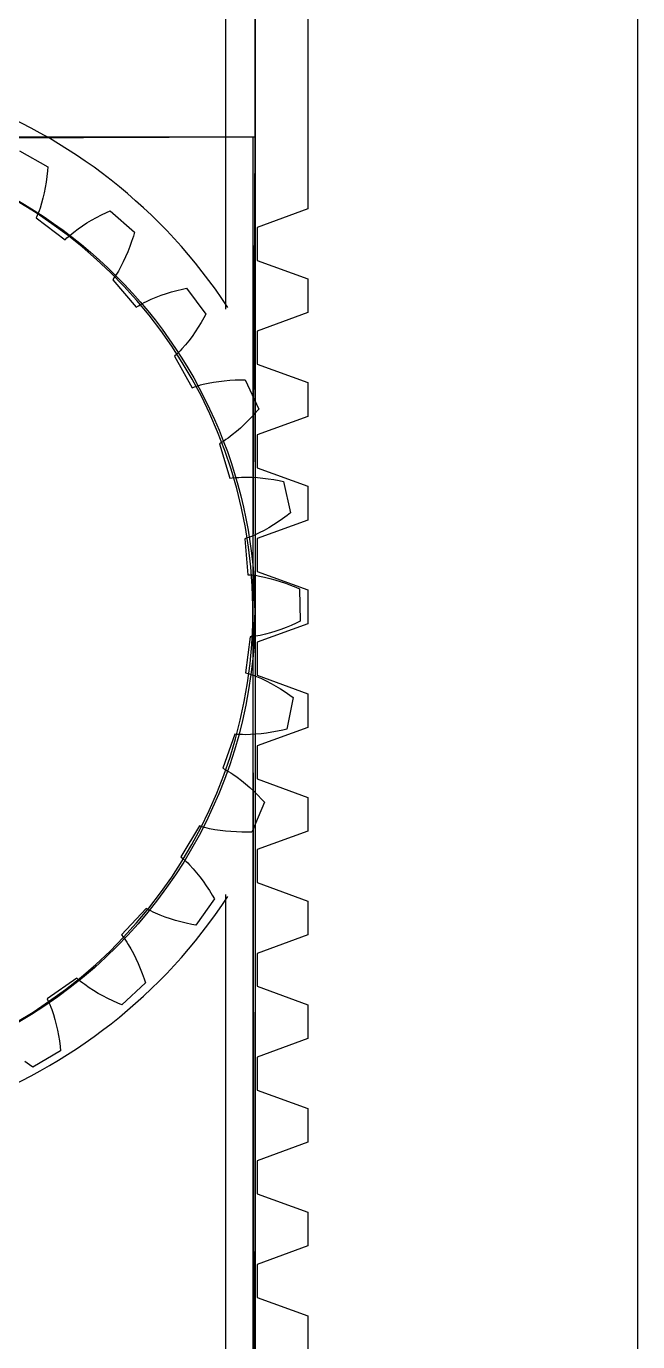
# Model space of a CAD drawing. Header units: millimetres. Extents: x -658 to 1307, y -81 to 472.
# Drawn here: x 503.51 to 510.92, y 363.53 to 379.47 of the extents above; entities that cross this region are included whole.
import ezdxf

# ---------------------------------------------------------------- set-up
doc = ezdxf.new("R2010")
doc.units = ezdxf.units.MM
doc.layers.get('0').update_dxf_attribs({"true_color": 0xffffff})
for name, color, linetype, true_color in [('a', 7, 'Continuous', 0xffffff), ('gears', 134, 'Continuous', 0x009987), ('Layer2', 36, 'Continuous', 0x664400), ('Layer3', 134, 'Continuous', 0x009987), ('Layer4', 252, 'Continuous', 0x777799), ('servo', 36, 'Continuous', 0x664400), ('Version_1', 252, 'Continuous', 0x777799)]:
    doc.layers.add(name, color=color, linetype=linetype, true_color=true_color)

# ---------------------------------------------------------------- blocks, each defined once
blk = doc.blocks.new('Group_1')
for p, q in [((18.15, 0), (18.15, 54.5)), ((18.15, 0, 3), (18.15, 54.5, 3)), ((14.15, 38.133), (14.15, 25.133)), ((14.15, 38.133, 3), (14.15, 25.133, 3)), ((14.15, 24.285), (14.15, 23.876)), ((14.15, 24.285, 3), (14.15, 23.876, 3)), ((14.15, 23.028), (14.15, 22.619)), ((14.15, 23.028, 3), (14.15, 22.619, 3)), ((14.15, 23.028), (14.15, 23.028, 3)), ((14.15, 21.772), (14.15, 21.363)), ((14.15, 21.772, 3), (14.15, 21.363, 3)), ((14.15, 21.772), (14.15, 21.772, 3)), ((14.15, 20.515), (14.15, 20.106)), ((14.15, 20.515, 3), (14.15, 20.106, 3)), ((14.15, 20.515), (14.15, 20.515, 3)), ((14.15, 19.258), (14.15, 18.85)), ((14.15, 19.258, 3), (14.15, 18.85, 3)), ((14.15, 19.258), (14.15, 19.258, 3)), ((14.15, 18.002), (14.15, 17.593)), ((14.15, 18.002, 3), (14.15, 17.593, 3)), ((14.15, 18.002), (14.15, 18.002, 3)), ((14.15, 16.745), (14.15, 16.336)), ((14.15, 16.745, 3), (14.15, 16.336, 3)), ((14.15, 16.745), (14.15, 16.745, 3)), ((14.15, 15.489), (14.15, 15.08)), ((14.15, 15.489, 3), (14.15, 15.08, 3)), ((14.15, 15.489), (14.15, 15.489, 3)), ((14.15, 14.232), (14.15, 13.823)), ((14.15, 14.232, 3), (14.15, 13.823, 3)), ((14.15, 14.232), (14.15, 14.232, 3)), ((14.15, 12.975), (14.15, 12.566)), ((14.15, 12.975, 3), (14.15, 12.566, 3)), ((14.15, 12.975), (14.15, 12.975, 3)), ((14.15, 11.719), (14.15, 11.31)), ((14.15, 11.719, 3), (14.15, 11.31, 3)), ((14.15, 11.719), (14.15, 11.719, 3))]:
    blk.add_line(p, q)
at = {"layer": 'a'}
for p, q in [((14.15, 25.133), (13.534, 24.909)), ((14.15, 25.133, 3), (13.534, 24.909, 3)), ((14.15, 25.133), (14.15, 25.133, 3)), ((13.534, 24.909), (13.534, 24.509)), ((13.534, 24.909, 3), (13.534, 24.509, 3)), ((13.534, 24.909), (13.534, 24.909, 3)), ((13.534, 24.509), (14.15, 24.285)), ((13.534, 24.509, 3), (14.15, 24.285, 3)), ((13.534, 24.509), (13.534, 24.509, 3)), ((14.15, 24.285), (14.15, 24.285, 3)), ((14.15, 23.876), (13.534, 23.652)), ((14.15, 23.876, 3), (13.534, 23.652, 3)), ((14.15, 23.876), (14.15, 23.876, 3)), ((13.534, 23.652), (13.534, 23.252)), ((13.534, 23.652, 3), (13.534, 23.252, 3)), ((13.534, 23.652), (13.534, 23.652, 3)), ((13.534, 23.252), (14.15, 23.028)), ((13.534, 23.252, 3), (14.15, 23.028, 3)), ((13.534, 23.252), (13.534, 23.252, 3)), ((14.15, 22.619), (13.534, 22.395)), ((14.15, 22.619, 3), (13.534, 22.395, 3)), ((14.15, 22.619), (14.15, 22.619, 3)), ((13.534, 22.395), (13.534, 21.996)), ((13.534, 22.395, 3), (13.534, 21.996, 3)), ((13.534, 22.395), (13.534, 22.395, 3)), ((13.534, 21.996), (14.15, 21.772)), ((13.534, 21.996, 3), (14.15, 21.772, 3)), ((13.534, 21.996), (13.534, 21.996, 3)), ((14.15, 21.363), (13.534, 21.139)), ((14.15, 21.363, 3), (13.534, 21.139, 3)), ((14.15, 21.363), (14.15, 21.363, 3)), ((13.534, 21.139), (13.534, 20.739)), ((13.534, 21.139, 3), (13.534, 20.739, 3)), ((13.534, 21.139), (13.534, 21.139, 3)), ((13.534, 20.739), (14.15, 20.515)), ((13.534, 20.739, 3), (14.15, 20.515, 3)), ((13.534, 20.739), (13.534, 20.739, 3)), ((14.15, 20.106), (13.534, 19.882)), ((14.15, 20.106, 3), (13.534, 19.882, 3)), ((14.15, 20.106), (14.15, 20.106, 3)), ((13.534, 19.882), (13.534, 19.482)), ((13.534, 19.882, 3), (13.534, 19.482, 3)), ((13.534, 19.882), (13.534, 19.882, 3)), ((13.534, 19.482), (14.15, 19.258)), ((13.534, 19.482, 3), (14.15, 19.258, 3)), ((13.534, 19.482), (13.534, 19.482, 3)), ((14.15, 18.85), (13.534, 18.625)), ((14.15, 18.85, 3), (13.534, 18.625, 3)), ((14.15, 18.85), (14.15, 18.85, 3)), ((13.534, 18.625), (13.534, 18.226)), ((13.534, 18.625, 3), (13.534, 18.226, 3)), ((13.534, 18.625), (13.534, 18.625, 3)), ((13.534, 18.226), (14.15, 18.002)), ((13.534, 18.226, 3), (14.15, 18.002, 3)), ((13.534, 18.226), (13.534, 18.226, 3)), ((14.15, 17.593), (13.534, 17.369)), ((14.15, 17.593, 3), (13.534, 17.369, 3)), ((14.15, 17.593), (14.15, 17.593, 3)), ((13.534, 17.369), (13.534, 16.969)), ((13.534, 17.369, 3), (13.534, 16.969, 3)), ((13.534, 17.369), (13.534, 17.369, 3)), ((13.534, 16.969), (14.15, 16.745)), ((13.534, 16.969, 3), (14.15, 16.745, 3)), ((13.534, 16.969), (13.534, 16.969, 3)), ((14.15, 16.336), (13.534, 16.112)), ((14.15, 16.336, 3), (13.534, 16.112, 3)), ((14.15, 16.336), (14.15, 16.336, 3)), ((13.534, 16.112), (13.534, 15.713)), ((13.534, 16.112, 3), (13.534, 15.713, 3)), ((13.534, 16.112), (13.534, 16.112, 3)), ((13.534, 15.713), (14.15, 15.489)), ((13.534, 15.713, 3), (14.15, 15.489, 3)), ((13.534, 15.713), (13.534, 15.713, 3)), ((14.15, 15.08), (13.534, 14.856)), ((14.15, 15.08, 3), (13.534, 14.856, 3)), ((14.15, 15.08), (14.15, 15.08, 3)), ((13.534, 14.856), (13.534, 14.456)), ((13.534, 14.856, 3), (13.534, 14.456, 3)), ((13.534, 14.856), (13.534, 14.856, 3)), ((13.534, 14.456), (14.15, 14.232)), ((13.534, 14.456, 3), (14.15, 14.232, 3)), ((13.534, 14.456), (13.534, 14.456, 3)), ((14.15, 13.823), (13.534, 13.599)), ((14.15, 13.823, 3), (13.534, 13.599, 3)), ((14.15, 13.823), (14.15, 13.823, 3)), ((13.534, 13.599), (13.534, 13.199)), ((13.534, 13.599, 3), (13.534, 13.199, 3)), ((13.534, 13.599), (13.534, 13.599, 3)), ((13.534, 13.199), (14.15, 12.975)), ((13.534, 13.199, 3), (14.15, 12.975, 3)), ((13.534, 13.199), (13.534, 13.199, 3)), ((14.15, 12.566), (13.534, 12.342)), ((14.15, 12.566, 3), (13.534, 12.342, 3)), ((14.15, 12.566), (14.15, 12.566, 3)), ((13.534, 12.342), (13.534, 11.943)), ((13.534, 12.342, 3), (13.534, 11.943, 3)), ((13.534, 12.342), (13.534, 12.342, 3)), ((13.534, 11.943), (14.15, 11.719)), ((13.534, 11.943, 3), (14.15, 11.719, 3)), ((13.534, 11.943), (13.534, 11.943, 3))]:
    blk.add_line(p, q, dxfattribs=at)
blk = doc.blocks.new('MicroServo_9g')
for p, q in [((10.25, 22.5), (10.25, 26.5)), ((10.25, 22.5), (9.749, 22.5, 0.022)), ((10.751, 22.5, 0.022), (10.25, 22.5)), ((9.749, 20.5, 0.022), (4.5, 20.5)), ((4.5, 20.5), (4.522, 20.5, 5.249)), ((4.5, 20.5), (4.5, 18.5)), ((27, 20.5), (10.751, 20.5, 0.022)), ((4.5, 18.5), (-0.5, 18.5)), ((4.5, 18.5), (4.5, 18.5, 11.5)), ((-0.5, 16), (4.5, 16)), ((4.5, 16), (4.5, 0)), ((4.5, 16), (4.5, 16, 11.5)), ((4.5, 0), (27, 0)), ((4.5, 0), (4.5, 0, 11.5))]:
    blk.add_line(p, q)
at = {"extrusion": (-2.94257e-15, -1, 3.84833e-30)}
blk.add_arc((10.25, 5.75, -26.5), 5.75, 180, 270, dxfattribs=at)
at = {"extrusion": (1.98523e-23, -1, 9.80858e-16)}
blk.add_arc((10.25, 5.75, -26.5), 5.75, 270, 330, dxfattribs=at)
blk = doc.blocks.new('9g_Servo')
blk.add_blockref('MicroServo_9g', (-4.5, 0))
blk = doc.blocks.new('Group_10')
at = {"layer": 'a'}
for p, q in [((8.50611, 12.20237), (8.86846, 12.05361)), ((8.50611, 12.20237, 3), (8.86846, 12.05361, 3)), ((8.86846, 12.05361), (8.87016, 12.00222)), ((8.86846, 12.05361, 3), (8.87016, 12.00222, 3)), ((8.86846, 12.05361), (8.86846, 12.05361, 3)), ((8.87016, 12.00222), (8.8709, 11.93426)), ((8.87016, 12.00222, 3), (8.8709, 11.93426, 3)), ((8.87016, 12.00222), (8.87016, 12.00222, 3)), ((8.86698, 11.80042), (8.86219, 11.73465)), ((8.86698, 11.80042, 3), (8.86219, 11.73465, 3)), ((8.86986, 11.86698), (8.86698, 11.80042)), ((8.86986, 11.86698, 3), (8.86698, 11.80042, 3)), ((8.86698, 11.80042), (8.86698, 11.80042, 3)), ((8.8709, 11.93426), (8.86986, 11.86698)), ((8.8709, 11.93426, 3), (8.86986, 11.86698, 3)), ((8.86986, 11.86698), (8.86986, 11.86698, 3)), ((8.8709, 11.93426), (8.8709, 11.93426, 3)), ((8.85539, 11.66974), (8.84645, 11.60576)), ((8.85539, 11.66974, 3), (8.84645, 11.60576, 3)), ((8.86219, 11.73465), (8.85539, 11.66974)), ((8.86219, 11.73465, 3), (8.85539, 11.66974, 3)), ((8.85539, 11.66974), (8.85539, 11.66974, 3)), ((8.86219, 11.73465), (8.86219, 11.73465, 3)), ((8.82135, 11.48111), (8.81331, 11.45078)), ((8.82135, 11.48111, 3), (8.81331, 11.45078, 3)), ((8.82863, 11.5118), (8.82135, 11.48111)), ((8.82863, 11.5118, 3), (8.82135, 11.48111, 3)), ((8.82135, 11.48111), (8.82135, 11.48111, 3)), ((8.8352, 11.54283), (8.82863, 11.5118)), ((8.8352, 11.54283, 3), (8.82863, 11.5118, 3)), ((8.82863, 11.5118), (8.82863, 11.5118, 3)), ((8.84645, 11.60576), (8.8352, 11.54283)), ((8.84645, 11.60576, 3), (8.8352, 11.54283, 3)), ((8.8352, 11.54283), (8.8352, 11.54283, 3)), ((8.84645, 11.60576), (8.84645, 11.60576, 3)), ((9.47401, 11.4733), (9.52802, 11.5123)), ((9.47401, 11.4733, 3), (9.52802, 11.5123, 3)), ((9.52802, 11.5123), (9.58364, 11.55017)), ((9.52802, 11.5123, 3), (9.58364, 11.55017, 3)), ((9.52802, 11.5123), (9.52802, 11.5123, 3)), ((9.58364, 11.55017), (9.64081, 11.58692)), ((9.58364, 11.55017, 3), (9.64081, 11.58692, 3)), ((9.58364, 11.55017), (9.58364, 11.55017, 3)), ((9.64081, 11.58692), (9.68467, 11.61376)), ((9.64081, 11.58692, 3), (9.68467, 11.61376, 3)), ((9.64081, 11.58692), (9.64081, 11.58692, 3)), ((9.68467, 11.61376), (10.00817, 11.39292)), ((9.68467, 11.61376, 3), (10.00817, 11.39292, 3)), ((9.68467, 11.61376), (9.68467, 11.61376, 3)), ((8.81331, 11.45078), (8.8044, 11.42087)), ((8.81331, 11.45078, 3), (8.8044, 11.42087, 3)), ((8.8044, 11.42087), (9.18173, 11.20015)), ((8.8044, 11.42087, 3), (9.18173, 11.20015, 3)), ((8.8044, 11.42087), (8.8044, 11.42087, 3)), ((8.81331, 11.45078), (8.81331, 11.45078, 3)), ((9.27633, 11.3051), (9.32271, 11.3491)), ((9.27633, 11.3051, 3), (9.32271, 11.3491, 3)), ((9.32271, 11.3491), (9.37123, 11.39175)), ((9.32271, 11.3491, 3), (9.37123, 11.39175, 3)), ((9.32271, 11.3491), (9.32271, 11.3491, 3)), ((9.37123, 11.39175), (9.42171, 11.43313)), ((9.37123, 11.39175, 3), (9.42171, 11.43313, 3)), ((9.37123, 11.39175), (9.37123, 11.39175, 3)), ((9.42171, 11.43313), (9.47401, 11.4733)), ((9.42171, 11.43313, 3), (9.47401, 11.4733, 3)), ((9.42171, 11.43313), (9.42171, 11.43313, 3)), ((9.47401, 11.4733), (9.47401, 11.4733, 3)), ((9.99915, 11.3423), (9.98575, 11.27567)), ((9.99915, 11.3423, 3), (9.98575, 11.27567, 3)), ((10.00817, 11.39292), (9.99915, 11.3423)), ((10.00817, 11.39292, 3), (9.99915, 11.3423, 3)), ((9.99915, 11.3423), (9.99915, 11.3423, 3)), ((10.00817, 11.39292), (10.00817, 11.39292, 3)), ((9.18173, 11.20015), (9.20134, 11.22432)), ((9.18173, 11.20015, 3), (9.20134, 11.22432, 3)), ((9.18173, 11.20015), (9.18173, 11.20015, 3)), ((9.20134, 11.22432), (9.2324, 11.2596)), ((9.20134, 11.22432, 3), (9.2324, 11.2596, 3)), ((9.20134, 11.22432), (9.20134, 11.22432, 3)), ((9.2324, 11.2596), (9.25404, 11.28255)), ((9.2324, 11.2596, 3), (9.25404, 11.28255, 3)), ((9.2324, 11.2596), (9.2324, 11.2596, 3)), ((9.25404, 11.28255), (9.27633, 11.3051)), ((9.25404, 11.28255, 3), (9.27633, 11.3051, 3)), ((9.25404, 11.28255), (9.25404, 11.28255, 3)), ((9.27633, 11.3051), (9.27633, 11.3051, 3)), ((9.97074, 11.21007), (9.95408, 11.14557)), ((9.97074, 11.21007, 3), (9.95408, 11.14557, 3)), ((9.98575, 11.27567), (9.97074, 11.21007)), ((9.98575, 11.27567, 3), (9.97074, 11.21007, 3)), ((9.97074, 11.21007), (9.97074, 11.21007, 3)), ((9.98575, 11.27567), (9.98575, 11.27567, 3)), ((9.91557, 11.02015), (9.89353, 10.95942)), ((9.91557, 11.02015, 3), (9.89353, 10.95942, 3)), ((9.93572, 11.08223), (9.91557, 11.02015)), ((9.93572, 11.08223, 3), (9.91557, 11.02015, 3)), ((9.91557, 11.02015), (9.91557, 11.02015, 3)), ((9.95408, 11.14557), (9.93572, 11.08223)), ((9.95408, 11.14557, 3), (9.93572, 11.08223, 3)), ((9.93572, 11.08223), (9.93572, 11.08223, 3)), ((9.95408, 11.14557), (9.95408, 11.14557, 3)), ((9.84306, 10.84272), (9.82889, 10.81472)), ((9.84306, 10.84272, 3), (9.82889, 10.81472, 3)), ((9.85656, 10.87123), (9.84306, 10.84272)), ((9.85656, 10.87123, 3), (9.84306, 10.84272, 3)), ((9.84306, 10.84272), (9.84306, 10.84272, 3)), ((9.86944, 10.90021), (9.85656, 10.87123)), ((9.86944, 10.90021, 3), (9.85656, 10.87123, 3)), ((9.85656, 10.87123), (9.85656, 10.87123, 3)), ((9.89353, 10.95942), (9.86944, 10.90021)), ((9.89353, 10.95942, 3), (9.86944, 10.90021, 3)), ((9.86944, 10.90021), (9.86944, 10.90021, 3)), ((9.89353, 10.95942), (9.89353, 10.95942, 3)), ((9.82889, 10.81472), (9.81395, 10.78732)), ((9.82889, 10.81472, 3), (9.81395, 10.78732, 3)), ((9.81395, 10.78732), (10.13715, 10.49297)), ((9.81395, 10.78732, 3), (10.13715, 10.49297, 3)), ((9.81395, 10.78732), (9.81395, 10.78732, 3)), ((9.82889, 10.81472), (9.82889, 10.81472, 3)), ((10.42033, 10.67097), (10.47984, 10.69939)), ((10.42033, 10.67097, 3), (10.47984, 10.69939, 3)), ((10.47984, 10.69939), (10.54077, 10.72631)), ((10.47984, 10.69939, 3), (10.54077, 10.72631, 3)), ((10.47984, 10.69939), (10.47984, 10.69939, 3)), ((10.54077, 10.72631), (10.60305, 10.75179)), ((10.54077, 10.72631, 3), (10.60305, 10.75179, 3)), ((10.54077, 10.72631), (10.54077, 10.72631, 3)), ((10.60305, 10.75179), (10.66661, 10.77585)), ((10.60305, 10.75179, 3), (10.66661, 10.77585, 3)), ((10.60305, 10.75179), (10.60305, 10.75179, 3)), ((10.66661, 10.77585), (10.71509, 10.79298)), ((10.66661, 10.77585, 3), (10.71509, 10.79298, 3)), ((10.66661, 10.77585), (10.66661, 10.77585, 3)), ((10.71509, 10.79298), (10.98561, 10.5097)), ((10.71509, 10.79298, 3), (10.98561, 10.5097, 3)), ((10.71509, 10.79298), (10.71509, 10.79298, 3)), ((10.16135, 10.51254), (10.19907, 10.54059)), ((10.16135, 10.51254, 3), (10.19907, 10.54059, 3)), ((10.19907, 10.54059), (10.22501, 10.55854)), ((10.19907, 10.54059, 3), (10.22501, 10.55854, 3)), ((10.19907, 10.54059), (10.19907, 10.54059, 3)), ((10.22501, 10.55854), (10.25151, 10.57596)), ((10.22501, 10.55854, 3), (10.25151, 10.57596, 3)), ((10.22501, 10.55854), (10.22501, 10.55854, 3)), ((10.25151, 10.57596), (10.30602, 10.60936)), ((10.25151, 10.57596, 3), (10.30602, 10.60936, 3)), ((10.25151, 10.57596), (10.25151, 10.57596, 3)), ((10.30602, 10.60936), (10.36235, 10.64099)), ((10.30602, 10.60936, 3), (10.36235, 10.64099, 3)), ((10.30602, 10.60936), (10.30602, 10.60936, 3)), ((10.36235, 10.64099), (10.42033, 10.67097)), ((10.36235, 10.64099, 3), (10.42033, 10.67097, 3)), ((10.36235, 10.64099), (10.36235, 10.64099, 3)), ((10.42033, 10.67097), (10.42033, 10.67097, 3)), ((10.13715, 10.49297), (10.16135, 10.51254)), ((10.13715, 10.49297, 3), (10.16135, 10.51254, 3)), ((10.13715, 10.49297), (10.13715, 10.49297, 3)), ((10.16135, 10.51254), (10.16135, 10.51254, 3)), ((10.9393, 10.39968), (10.91098, 10.33864)), ((10.9393, 10.39968, 3), (10.91098, 10.33864, 3)), ((10.96626, 10.46207), (10.9393, 10.39968)), ((10.96626, 10.46207, 3), (10.9393, 10.39968, 3)), ((10.9393, 10.39968), (10.9393, 10.39968, 3)), ((10.98561, 10.5097), (10.96626, 10.46207)), ((10.98561, 10.5097, 3), (10.96626, 10.46207, 3)), ((10.96626, 10.46207), (10.96626, 10.46207, 3)), ((10.98561, 10.5097), (10.98561, 10.5097, 3)), ((10.85015, 10.22087), (10.81753, 10.16433)), ((10.85015, 10.22087, 3), (10.81753, 10.16433, 3)), ((10.88128, 10.27901), (10.85015, 10.22087)), ((10.88128, 10.27901, 3), (10.85015, 10.22087, 3)), ((10.85015, 10.22087), (10.85015, 10.22087, 3)), ((10.91098, 10.33864), (10.88128, 10.27901)), ((10.91098, 10.33864, 3), (10.88128, 10.27901, 3)), ((10.88128, 10.27901), (10.88128, 10.27901, 3)), ((10.91098, 10.33864), (10.91098, 10.33864, 3)), ((10.74747, 10.05661), (10.72884, 10.03094)), ((10.74747, 10.05661, 3), (10.72884, 10.03094, 3)), ((10.78334, 10.10952), (10.74747, 10.05661)), ((10.78334, 10.10952, 3), (10.74747, 10.05661, 3)), ((10.74747, 10.05661), (10.74747, 10.05661, 3)), ((10.81753, 10.16433), (10.78334, 10.10952)), ((10.81753, 10.16433, 3), (10.78334, 10.10952, 3)), ((10.78334, 10.10952), (10.78334, 10.10952, 3)), ((10.81753, 10.16433), (10.81753, 10.16433, 3)), ((10.69003, 9.98142), (10.66972, 9.95772)), ((10.69003, 9.98142, 3), (10.66972, 9.95772, 3)), ((10.66972, 9.95772), (10.92466, 9.60261)), ((10.66972, 9.95772, 3), (10.92466, 9.60261, 3)), ((10.66972, 9.95772), (10.66972, 9.95772, 3)), ((10.70971, 10.00586), (10.69003, 9.98142)), ((10.70971, 10.00586, 3), (10.69003, 9.98142, 3)), ((10.69003, 9.98142), (10.69003, 9.98142, 3)), ((10.72884, 10.03094), (10.70971, 10.00586)), ((10.72884, 10.03094, 3), (10.70971, 10.00586, 3)), ((10.70971, 10.00586), (10.70971, 10.00586, 3)), ((10.72884, 10.03094), (10.72884, 10.03094, 3)), ((11.23866, 9.71783), (11.30277, 9.73326)), ((11.23866, 9.71783, 3), (11.30277, 9.73326, 3)), ((11.30277, 9.73326), (11.36797, 9.74693)), ((11.30277, 9.73326, 3), (11.36797, 9.74693, 3)), ((11.30277, 9.73326), (11.30277, 9.73326, 3)), ((11.36797, 9.74693), (11.43419, 9.7589)), ((11.36797, 9.74693, 3), (11.43419, 9.7589, 3)), ((11.36797, 9.74693), (11.36797, 9.74693, 3)), ((11.43419, 9.7589), (11.50137, 9.76922)), ((11.43419, 9.7589, 3), (11.50137, 9.76922, 3)), ((11.43419, 9.7589), (11.43419, 9.7589, 3)), ((11.50137, 9.76922), (11.55235, 9.7759)), ((11.50137, 9.76922, 3), (11.55235, 9.7759, 3)), ((11.50137, 9.76922), (11.50137, 9.76922, 3)), ((11.55235, 9.7759), (11.75806, 9.44257)), ((11.55235, 9.7759, 3), (11.75806, 9.44257, 3)), ((11.55235, 9.7759), (11.55235, 9.7759, 3)), ((10.92466, 9.60261), (10.9524, 9.61672)), ((10.92466, 9.60261, 3), (10.9524, 9.61672, 3)), ((10.92466, 9.60261), (10.92466, 9.60261, 3)), ((10.9524, 9.61672), (10.99513, 9.63631)), ((10.9524, 9.61672, 3), (10.99513, 9.63631, 3)), ((10.9524, 9.61672), (10.9524, 9.61672, 3)), ((10.99513, 9.63631), (11.02423, 9.64848)), ((10.99513, 9.63631, 3), (11.02423, 9.64848, 3)), ((10.99513, 9.63631), (10.99513, 9.63631, 3)), ((11.02423, 9.64848), (11.05377, 9.66001)), ((11.02423, 9.64848, 3), (11.05377, 9.66001, 3)), ((11.02423, 9.64848), (11.02423, 9.64848, 3)), ((11.05377, 9.66001), (11.11403, 9.68135)), ((11.05377, 9.66001, 3), (11.11403, 9.68135, 3)), ((11.05377, 9.66001), (11.05377, 9.66001, 3)), ((11.11403, 9.68135), (11.17571, 9.70057)), ((11.11403, 9.68135, 3), (11.17571, 9.70057, 3)), ((11.11403, 9.68135), (11.11403, 9.68135, 3)), ((11.17571, 9.70057), (11.23866, 9.71783)), ((11.17571, 9.70057, 3), (11.23866, 9.71783, 3)), ((11.17571, 9.70057), (11.17571, 9.70057, 3)), ((11.23866, 9.71783), (11.23866, 9.71783, 3)), ((11.75806, 9.44257), (11.72923, 9.4)), ((11.75806, 9.44257, 3), (11.72923, 9.4, 3)), ((11.75806, 9.44257), (11.75806, 9.44257, 3)), ((11.64949, 9.29076), (11.60804, 9.23861)), ((11.64949, 9.29076, 3), (11.60804, 9.23861, 3)), ((11.68988, 9.34458), (11.64949, 9.29076)), ((11.68988, 9.34458, 3), (11.64949, 9.29076, 3)), ((11.64949, 9.29076), (11.64949, 9.29076, 3)), ((11.72923, 9.4), (11.68988, 9.34458)), ((11.72923, 9.4, 3), (11.68988, 9.34458, 3)), ((11.68988, 9.34458), (11.68988, 9.34458, 3)), ((11.72923, 9.4), (11.72923, 9.4, 3)), ((11.47701, 9.09318), (11.43092, 9.04888)), ((11.47701, 9.09318, 3), (11.43092, 9.04888, 3)), ((11.52184, 9.13969), (11.47701, 9.09318)), ((11.52184, 9.13969, 3), (11.47701, 9.09318, 3)), ((11.47701, 9.09318), (11.47701, 9.09318, 3)), ((11.5655, 9.18821), (11.52184, 9.13969)), ((11.5655, 9.18821, 3), (11.52184, 9.13969, 3)), ((11.52184, 9.13969), (11.52184, 9.13969, 3)), ((11.60804, 9.23861), (11.5655, 9.18821)), ((11.60804, 9.23861, 3), (11.5655, 9.18821, 3)), ((11.5655, 9.18821), (11.5655, 9.18821, 3)), ((11.60804, 9.23861), (11.60804, 9.23861, 3)), ((11.3591, 8.98728), (11.33431, 8.96833)), ((11.3591, 8.98728, 3), (11.33431, 8.96833, 3)), ((11.33431, 8.96833), (11.50985, 8.56797)), ((11.33431, 8.96833, 3), (11.50985, 8.56797, 3)), ((11.33431, 8.96833), (11.33431, 8.96833, 3)), ((11.38343, 9.00709), (11.3591, 8.98728)), ((11.38343, 9.00709, 3), (11.3591, 8.98728, 3)), ((11.3591, 8.98728), (11.3591, 8.98728, 3)), ((11.40736, 9.02765), (11.38343, 9.00709)), ((11.40736, 9.02765, 3), (11.38343, 9.00709, 3)), ((11.38343, 9.00709), (11.38343, 9.00709, 3)), ((11.43092, 9.04888), (11.40736, 9.02765)), ((11.43092, 9.04888, 3), (11.40736, 9.02765, 3)), ((11.40736, 9.02765), (11.40736, 9.02765, 3)), ((11.43092, 9.04888), (11.43092, 9.04888, 3)), ((11.71145, 8.60561), (11.77577, 8.61159)), ((11.71145, 8.60561, 3), (11.77577, 8.61159, 3)), ((11.77577, 8.61159), (11.84094, 8.61539)), ((11.77577, 8.61159, 3), (11.84094, 8.61539, 3)), ((11.77577, 8.61159), (11.77577, 8.61159, 3)), ((11.84094, 8.61539), (11.90686, 8.61715)), ((11.84094, 8.61539, 3), (11.90686, 8.61715, 3)), ((11.84094, 8.61539), (11.84094, 8.61539, 3)), ((11.90686, 8.61715), (11.97348, 8.61696)), ((11.90686, 8.61715, 3), (11.97348, 8.61696, 3)), ((11.90686, 8.61715), (11.90686, 8.61715, 3)), ((11.97348, 8.61696), (12.04074, 8.6149)), ((11.97348, 8.61696, 3), (12.04074, 8.6149, 3)), ((11.97348, 8.61696), (11.97348, 8.61696, 3)), ((12.04074, 8.6149), (12.10859, 8.61103)), ((12.04074, 8.6149, 3), (12.10859, 8.61103, 3)), ((12.04074, 8.6149), (12.04074, 8.6149, 3)), ((12.10859, 8.61103), (12.15984, 8.60697)), ((12.10859, 8.61103, 3), (12.15984, 8.60697, 3)), ((12.10859, 8.61103), (12.10859, 8.61103, 3)), ((11.50985, 8.56797), (11.53992, 8.576)), ((11.50985, 8.56797, 3), (11.53992, 8.576, 3)), ((11.50985, 8.56797), (11.50985, 8.56797, 3)), ((11.53992, 8.576), (11.58578, 8.58628)), ((11.53992, 8.576, 3), (11.58578, 8.58628, 3)), ((11.53992, 8.576), (11.53992, 8.576, 3)), ((11.58578, 8.58628), (11.61678, 8.59213)), ((11.58578, 8.58628, 3), (11.61678, 8.59213, 3)), ((11.58578, 8.58628), (11.58578, 8.58628, 3)), ((11.61678, 8.59213), (11.64807, 8.59727)), ((11.61678, 8.59213, 3), (11.64807, 8.59727, 3)), ((11.61678, 8.59213), (11.61678, 8.59213, 3)), ((11.64807, 8.59727), (11.71145, 8.60561)), ((11.64807, 8.59727, 3), (11.71145, 8.60561, 3)), ((11.64807, 8.59727), (11.64807, 8.59727, 3)), ((11.71145, 8.60561), (11.71145, 8.60561, 3)), ((12.15984, 8.60697), (12.29175, 8.23815)), ((12.15984, 8.60697, 3), (12.29175, 8.23815, 3)), ((12.15984, 8.60697), (12.15984, 8.60697, 3)), ((12.2047, 8.15648), (12.154, 8.11223)), ((12.2047, 8.15648, 3), (12.154, 8.11223, 3)), ((12.2547, 8.2025), (12.2047, 8.15648)), ((12.2547, 8.2025, 3), (12.2047, 8.15648, 3)), ((12.2047, 8.15648), (12.2047, 8.15648, 3)), ((12.29175, 8.23815), (12.2547, 8.2025)), ((12.29175, 8.23815, 3), (12.2547, 8.2025, 3)), ((12.2547, 8.2025), (12.2547, 8.2025, 3)), ((12.29175, 8.23815), (12.29175, 8.23815, 3)), ((11.99773, 7.991), (11.94421, 7.95483)), ((11.99773, 7.991, 3), (11.94421, 7.95483, 3)), ((12.05053, 8.02939), (11.99773, 7.991)), ((12.05053, 8.02939, 3), (11.99773, 7.991, 3)), ((11.99773, 7.991), (11.99773, 7.991, 3)), ((12.10261, 8.06984), (12.05053, 8.02939)), ((12.10261, 8.06984, 3), (12.05053, 8.02939, 3)), ((12.05053, 8.02939), (12.05053, 8.02939, 3)), ((12.154, 8.11223), (12.10261, 8.06984)), ((12.154, 8.11223, 3), (12.10261, 8.06984, 3)), ((12.10261, 8.06984), (12.10261, 8.06984, 3)), ((12.154, 8.11223), (12.154, 8.11223, 3)), ((11.80686, 7.87576), (11.77867, 7.86237)), ((11.80686, 7.87576, 3), (11.77867, 7.86237, 3)), ((11.77867, 7.86237), (11.86713, 7.43427)), ((11.77867, 7.86237, 3), (11.86713, 7.43427, 3)), ((11.77867, 7.86237), (11.77867, 7.86237, 3)), ((11.83478, 7.89008), (11.80686, 7.87576)), ((11.83478, 7.89008, 3), (11.80686, 7.87576, 3)), ((11.80686, 7.87576), (11.80686, 7.87576, 3)), ((11.86246, 7.90521), (11.83478, 7.89008)), ((11.86246, 7.90521, 3), (11.83478, 7.89008, 3)), ((11.83478, 7.89008), (11.83478, 7.89008, 3)), ((11.88991, 7.92109), (11.86246, 7.90521)), ((11.88991, 7.92109, 3), (11.86246, 7.90521, 3)), ((11.86246, 7.90521), (11.86246, 7.90521, 3)), ((11.94421, 7.95483), (11.88991, 7.92109)), ((11.94421, 7.95483, 3), (11.88991, 7.92109, 3)), ((11.88991, 7.92109), (11.88991, 7.92109, 3)), ((11.94421, 7.95483), (11.94421, 7.95483, 3)), ((11.86713, 7.43427), (11.89821, 7.43587)), ((11.86713, 7.43427, 3), (11.89821, 7.43587, 3)), ((11.86713, 7.43427), (11.86713, 7.43427, 3)), ((11.89821, 7.43587), (11.94521, 7.43639)), ((11.89821, 7.43587, 3), (11.94521, 7.43639, 3)), ((11.89821, 7.43587), (11.89821, 7.43587, 3)), ((11.94521, 7.43639), (11.97675, 7.43567)), ((11.94521, 7.43639, 3), (11.97675, 7.43567, 3)), ((11.94521, 7.43639), (11.94521, 7.43639, 3)), ((11.97675, 7.43567), (12.00842, 7.43419)), ((11.97675, 7.43567, 3), (12.00842, 7.43419, 3)), ((11.97675, 7.43567), (11.97675, 7.43567, 3)), ((12.00842, 7.43419), (12.07215, 7.42917)), ((12.00842, 7.43419, 3), (12.07215, 7.42917, 3)), ((12.00842, 7.43419), (12.00842, 7.43419, 3)), ((12.07215, 7.42917), (12.13631, 7.42165)), ((12.07215, 7.42917, 3), (12.13631, 7.42165, 3)), ((12.07215, 7.42917), (12.07215, 7.42917, 3)), ((12.13631, 7.42165), (12.20084, 7.41182)), ((12.13631, 7.42165, 3), (12.20084, 7.41182, 3)), ((12.13631, 7.42165), (12.13631, 7.42165, 3)), ((12.20084, 7.41182), (12.26569, 7.39983)), ((12.20084, 7.41182, 3), (12.26569, 7.39983, 3)), ((12.20084, 7.41182), (12.20084, 7.41182, 3)), ((12.26569, 7.39983), (12.33081, 7.3858)), ((12.26569, 7.39983, 3), (12.33081, 7.3858, 3)), ((12.26569, 7.39983), (12.26569, 7.39983, 3)), ((12.33081, 7.3858), (12.39618, 7.3698)), ((12.33081, 7.3858, 3), (12.39618, 7.3698, 3)), ((12.33081, 7.3858), (12.33081, 7.3858, 3)), ((12.39618, 7.3698), (12.46174, 7.35191)), ((12.39618, 7.3698, 3), (12.46174, 7.35191, 3)), ((12.39618, 7.3698), (12.39618, 7.3698, 3)), ((12.46174, 7.35191), (12.51103, 7.33728)), ((12.46174, 7.35191, 3), (12.51103, 7.33728, 3)), ((12.46174, 7.35191), (12.46174, 7.35191, 3)), ((12.51103, 7.33728), (12.56338, 6.94909)), ((12.51103, 7.33728, 3), (12.56338, 6.94909, 3)), ((12.51103, 7.33728), (12.51103, 7.33728, 3)), ((12.40245, 6.85456), (12.34337, 6.82378)), ((12.40245, 6.85456, 3), (12.34337, 6.82378, 3)), ((12.46124, 6.8873), (12.40245, 6.85456)), ((12.46124, 6.8873, 3), (12.40245, 6.85456, 3)), ((12.40245, 6.85456), (12.40245, 6.85456, 3)), ((12.51972, 6.92193), (12.46124, 6.8873)), ((12.51972, 6.92193, 3), (12.46124, 6.8873, 3)), ((12.46124, 6.8873), (12.46124, 6.8873, 3)), ((12.56338, 6.94909), (12.51972, 6.92193)), ((12.56338, 6.94909, 3), (12.51972, 6.92193, 3)), ((12.51972, 6.92193), (12.51972, 6.92193, 3)), ((12.56338, 6.94909), (12.56338, 6.94909, 3)), ((12.01373, 6.69544), (11.98338, 6.6882)), ((12.01373, 6.69544, 3), (11.98338, 6.6882, 3)), ((12.04402, 6.70364), (12.01373, 6.69544)), ((12.04402, 6.70364, 3), (12.01373, 6.69544, 3)), ((12.01373, 6.69544), (12.01373, 6.69544, 3)), ((12.07424, 6.71269), (12.04402, 6.70364)), ((12.07424, 6.71269, 3), (12.04402, 6.70364, 3)), ((12.04402, 6.70364), (12.04402, 6.70364, 3)), ((12.1044, 6.7225), (12.07424, 6.71269)), ((12.1044, 6.7225, 3), (12.07424, 6.71269, 3)), ((12.07424, 6.71269), (12.07424, 6.71269, 3)), ((12.16452, 6.74422), (12.1044, 6.7225)), ((12.16452, 6.74422, 3), (12.1044, 6.7225, 3)), ((12.1044, 6.7225), (12.1044, 6.7225, 3)), ((12.2244, 6.76848), (12.16452, 6.74422)), ((12.2244, 6.76848, 3), (12.16452, 6.74422, 3)), ((12.16452, 6.74422), (12.16452, 6.74422, 3)), ((12.28402, 6.79505), (12.2244, 6.76848)), ((12.28402, 6.79505, 3), (12.2244, 6.76848, 3)), ((12.2244, 6.76848), (12.2244, 6.76848, 3)), ((12.34337, 6.82378), (12.28402, 6.79505)), ((12.34337, 6.82378, 3), (12.28402, 6.79505, 3)), ((12.28402, 6.79505), (12.28402, 6.79505, 3)), ((12.34337, 6.82378), (12.34337, 6.82378, 3)), ((11.98338, 6.6882), (11.98089, 6.25106)), ((11.98338, 6.6882, 3), (11.98089, 6.25106, 3)), ((11.98338, 6.6882), (11.98338, 6.6882, 3)), ((11.98089, 6.25106), (12.01163, 6.24617)), ((11.98089, 6.25106, 3), (12.01163, 6.24617, 3)), ((11.98089, 6.25106), (11.98089, 6.25106, 3)), ((12.01163, 6.24617), (12.05771, 6.2369)), ((12.01163, 6.24617, 3), (12.05771, 6.2369, 3)), ((12.01163, 6.24617), (12.01163, 6.24617, 3)), ((12.05771, 6.2369), (12.08841, 6.22964)), ((12.05771, 6.2369, 3), (12.08841, 6.22964, 3)), ((12.05771, 6.2369), (12.05771, 6.2369, 3)), ((12.08841, 6.22964), (12.11909, 6.22161)), ((12.08841, 6.22964, 3), (12.11909, 6.22161, 3)), ((12.08841, 6.22964), (12.08841, 6.22964, 3)), ((12.11909, 6.22161), (12.18038, 6.20345)), ((12.11909, 6.22161, 3), (12.18038, 6.20345, 3)), ((12.11909, 6.22161), (12.11909, 6.22161, 3)), ((12.18038, 6.20345), (12.24157, 6.18275)), ((12.18038, 6.20345, 3), (12.24157, 6.18275, 3)), ((12.18038, 6.20345), (12.18038, 6.20345, 3)), ((12.24157, 6.18275), (12.30265, 6.15972)), ((12.24157, 6.18275, 3), (12.30265, 6.15972, 3)), ((12.24157, 6.18275), (12.24157, 6.18275, 3)), ((12.30265, 6.15972), (12.36359, 6.13451)), ((12.30265, 6.15972, 3), (12.36359, 6.13451, 3)), ((12.30265, 6.15972), (12.30265, 6.15972, 3)), ((12.36359, 6.13451), (12.42437, 6.10725)), ((12.36359, 6.13451, 3), (12.42437, 6.10725, 3)), ((12.36359, 6.13451), (12.36359, 6.13451, 3)), ((12.42437, 6.10725), (12.48498, 6.07801)), ((12.42437, 6.10725, 3), (12.48498, 6.07801, 3)), ((12.42437, 6.10725), (12.42437, 6.10725, 3)), ((12.48498, 6.07801), (12.54539, 6.04687)), ((12.48498, 6.07801, 3), (12.54539, 6.04687, 3)), ((12.48498, 6.07801), (12.48498, 6.07801, 3)), ((12.54539, 6.04687), (12.59056, 6.02231)), ((12.54539, 6.04687, 3), (12.59056, 6.02231, 3)), ((12.54539, 6.04687), (12.54539, 6.04687, 3)), ((12.59056, 6.02231), (12.56105, 5.63173)), ((12.59056, 6.02231, 3), (12.56105, 5.63173, 3)), ((12.59056, 6.02231), (12.59056, 6.02231, 3)), ((12.4483, 5.59253), (12.38399, 5.57272)), ((12.4483, 5.59253, 3), (12.38399, 5.57272, 3)), ((12.51271, 5.61423), (12.4483, 5.59253)), ((12.51271, 5.61423, 3), (12.4483, 5.59253, 3)), ((12.4483, 5.59253), (12.4483, 5.59253, 3)), ((12.56105, 5.63173), (12.51271, 5.61423)), ((12.56105, 5.63173, 3), (12.51271, 5.61423, 3)), ((12.51271, 5.61423), (12.51271, 5.61423, 3)), ((12.56105, 5.63173), (12.56105, 5.63173, 3)), ((11.93949, 5.49713), (11.84617, 5.07005)), ((11.93949, 5.49713, 3), (11.84617, 5.07005, 3)), ((11.97068, 5.49789), (11.93949, 5.49713)), ((11.97068, 5.49789, 3), (11.93949, 5.49713, 3)), ((11.93949, 5.49713), (11.93949, 5.49713, 3)), ((12.00201, 5.49962), (11.97068, 5.49789)), ((12.00201, 5.49962, 3), (11.97068, 5.49789, 3)), ((11.97068, 5.49789), (11.97068, 5.49789, 3)), ((12.03345, 5.50219), (12.00201, 5.49962)), ((12.03345, 5.50219, 3), (12.00201, 5.49962, 3)), ((12.00201, 5.49962), (12.00201, 5.49962, 3)), ((12.06499, 5.50552), (12.03345, 5.50219)), ((12.06499, 5.50552, 3), (12.03345, 5.50219, 3)), ((12.03345, 5.50219), (12.03345, 5.50219, 3)), ((12.12832, 5.51426), (12.06499, 5.50552)), ((12.12832, 5.51426, 3), (12.06499, 5.50552, 3)), ((12.06499, 5.50552), (12.06499, 5.50552, 3)), ((12.19193, 5.52554), (12.12832, 5.51426)), ((12.19193, 5.52554, 3), (12.12832, 5.51426, 3)), ((12.12832, 5.51426), (12.12832, 5.51426, 3)), ((12.25577, 5.53913), (12.19193, 5.52554)), ((12.25577, 5.53913, 3), (12.19193, 5.52554, 3)), ((12.19193, 5.52554), (12.19193, 5.52554, 3)), ((12.3198, 5.5549), (12.25577, 5.53913)), ((12.3198, 5.5549, 3), (12.25577, 5.53913, 3)), ((12.25577, 5.53913), (12.25577, 5.53913, 3)), ((12.38399, 5.57272), (12.3198, 5.5549)), ((12.38399, 5.57272, 3), (12.3198, 5.5549, 3)), ((12.3198, 5.5549), (12.3198, 5.5549, 3)), ((12.38399, 5.57272), (12.38399, 5.57272, 3)), ((11.84617, 5.07005), (11.87522, 5.05888)), ((11.84617, 5.07005, 3), (11.87522, 5.05888, 3)), ((11.84617, 5.07005), (11.84617, 5.07005, 3)), ((11.87522, 5.05888), (11.91836, 5.04024)), ((11.87522, 5.05888, 3), (11.91836, 5.04024, 3)), ((11.87522, 5.05888), (11.87522, 5.05888, 3)), ((11.91836, 5.04024), (11.94688, 5.02675)), ((11.91836, 5.04024, 3), (11.94688, 5.02675, 3)), ((11.91836, 5.04024), (11.91836, 5.04024, 3)), ((11.94688, 5.02675), (11.97522, 5.01252)), ((11.94688, 5.02675, 3), (11.97522, 5.01252, 3)), ((11.94688, 5.02675), (11.94688, 5.02675, 3)), ((11.97522, 5.01252), (12.0314, 4.98201)), ((11.97522, 5.01252, 3), (12.0314, 4.98201, 3)), ((11.97522, 5.01252), (11.97522, 5.01252, 3)), ((12.0314, 4.98201), (12.08695, 4.94904)), ((12.0314, 4.98201, 3), (12.08695, 4.94904, 3)), ((12.0314, 4.98201), (12.0314, 4.98201, 3)), ((12.08695, 4.94904), (12.1419, 4.91381)), ((12.08695, 4.94904, 3), (12.1419, 4.91381, 3)), ((12.08695, 4.94904), (12.08695, 4.94904, 3)), ((12.1419, 4.91381), (12.19627, 4.87649)), ((12.1419, 4.91381, 3), (12.19627, 4.87649, 3)), ((12.1419, 4.91381), (12.1419, 4.91381, 3)), ((12.19627, 4.87649), (12.25006, 4.83718)), ((12.19627, 4.87649, 3), (12.25006, 4.83718, 3)), ((12.19627, 4.87649), (12.19627, 4.87649, 3)), ((12.25006, 4.83718), (12.30326, 4.79598)), ((12.25006, 4.83718, 3), (12.30326, 4.79598, 3)), ((12.25006, 4.83718), (12.25006, 4.83718, 3)), ((12.30326, 4.79598), (12.35588, 4.75296)), ((12.30326, 4.79598, 3), (12.35588, 4.75296, 3)), ((12.30326, 4.79598), (12.30326, 4.79598, 3)), ((12.39495, 4.71955), (12.28489, 4.34364)), ((12.39495, 4.71955, 3), (12.28489, 4.34364, 3)), ((12.35588, 4.75296), (12.39495, 4.71955)), ((12.35588, 4.75296, 3), (12.39495, 4.71955, 3)), ((12.35588, 4.75296), (12.35588, 4.75296, 3)), ((12.39495, 4.71955), (12.39495, 4.71955, 3)), ((11.64892, 4.34121), (11.46885, 3.94287)), ((11.64892, 4.34121, 3), (11.46885, 3.94287, 3)), ((11.67959, 4.33547), (11.64892, 4.34121)), ((11.67959, 4.33547, 3), (11.64892, 4.34121, 3)), ((11.64892, 4.34121), (11.64892, 4.34121, 3)), ((11.7106, 4.33064), (11.67959, 4.33547)), ((11.7106, 4.33064, 3), (11.67959, 4.33547, 3)), ((11.67959, 4.33547), (11.67959, 4.33547, 3)), ((11.74188, 4.32662), (11.7106, 4.33064)), ((11.74188, 4.32662, 3), (11.7106, 4.33064, 3)), ((11.7106, 4.33064), (11.7106, 4.33064, 3)), ((11.77342, 4.32332), (11.74188, 4.32662)), ((11.77342, 4.32332, 3), (11.74188, 4.32662, 3)), ((11.74188, 4.32662), (11.74188, 4.32662, 3)), ((11.83719, 4.31871), (11.77342, 4.32332)), ((11.83719, 4.31871, 3), (11.77342, 4.32332, 3)), ((11.77342, 4.32332), (11.77342, 4.32332, 3)), ((11.90175, 4.31651), (11.83719, 4.31871)), ((11.90175, 4.31651, 3), (11.83719, 4.31871, 3)), ((11.83719, 4.31871), (11.83719, 4.31871, 3)), ((11.96702, 4.31653), (11.90175, 4.31651)), ((11.96702, 4.31653, 3), (11.90175, 4.31651, 3)), ((11.90175, 4.31651), (11.90175, 4.31651, 3)), ((12.03293, 4.31864), (11.96702, 4.31653)), ((12.03293, 4.31864, 3), (11.96702, 4.31653, 3)), ((11.96702, 4.31653), (11.96702, 4.31653, 3)), ((12.09943, 4.32273), (12.03293, 4.31864)), ((12.09943, 4.32273, 3), (12.03293, 4.31864, 3)), ((12.03293, 4.31864), (12.03293, 4.31864, 3)), ((12.16645, 4.32873), (12.09943, 4.32273)), ((12.16645, 4.32873, 3), (12.09943, 4.32273, 3)), ((12.09943, 4.32273), (12.09943, 4.32273, 3)), ((12.23396, 4.33657), (12.16645, 4.32873)), ((12.23396, 4.33657, 3), (12.16645, 4.32873, 3)), ((12.16645, 4.32873), (12.16645, 4.32873, 3)), ((12.28489, 4.34364), (12.23396, 4.33657)), ((12.28489, 4.34364, 3), (12.23396, 4.33657, 3)), ((12.23396, 4.33657), (12.23396, 4.33657, 3)), ((12.28489, 4.34364), (12.28489, 4.34364, 3)), ((11.46885, 3.94287), (11.49494, 3.9259)), ((11.46885, 3.94287, 3), (11.49494, 3.9259, 3)), ((11.46885, 3.94287), (11.46885, 3.94287, 3)), ((11.49494, 3.9259), (11.53326, 3.89869)), ((11.49494, 3.9259, 3), (11.53326, 3.89869, 3)), ((11.49494, 3.9259), (11.49494, 3.9259, 3)), ((11.53326, 3.89869), (11.55835, 3.87957)), ((11.53326, 3.89869, 3), (11.55835, 3.87957, 3)), ((11.53326, 3.89869), (11.53326, 3.89869, 3)), ((11.55835, 3.87957), (11.58311, 3.85976)), ((11.55835, 3.87957, 3), (11.58311, 3.85976, 3)), ((11.55835, 3.87957), (11.55835, 3.87957, 3)), ((11.58311, 3.85976), (11.63172, 3.81824)), ((11.58311, 3.85976, 3), (11.63172, 3.81824, 3)), ((11.58311, 3.85976), (11.58311, 3.85976, 3)), ((11.63172, 3.81824), (11.67921, 3.77444)), ((11.63172, 3.81824, 3), (11.67921, 3.77444, 3)), ((11.63172, 3.81824), (11.63172, 3.81824, 3)), ((11.67921, 3.77444), (11.72563, 3.72856)), ((11.67921, 3.77444, 3), (11.72563, 3.72856, 3)), ((11.67921, 3.77444), (11.67921, 3.77444, 3)), ((11.72563, 3.72856), (11.77105, 3.68074)), ((11.72563, 3.72856, 3), (11.77105, 3.68074, 3)), ((11.72563, 3.72856), (11.72563, 3.72856, 3)), ((11.77105, 3.68074), (11.81549, 3.63111)), ((11.77105, 3.68074, 3), (11.81549, 3.63111, 3)), ((11.77105, 3.68074), (11.77105, 3.68074, 3)), ((11.81549, 3.63111), (11.85896, 3.57975)), ((11.81549, 3.63111, 3), (11.85896, 3.57975, 3)), ((11.81549, 3.63111), (11.81549, 3.63111, 3)), ((11.85896, 3.57975), (11.90149, 3.52673)), ((11.85896, 3.57975, 3), (11.90149, 3.52673, 3)), ((11.85896, 3.57975), (11.85896, 3.57975, 3)), ((11.90149, 3.52673), (11.93276, 3.48592)), ((11.90149, 3.52673, 3), (11.93276, 3.48592, 3)), ((11.90149, 3.52673), (11.90149, 3.52673, 3)), ((11.93276, 3.48592), (11.74694, 3.14111)), ((11.93276, 3.48592, 3), (11.74694, 3.14111, 3)), ((11.93276, 3.48592), (11.93276, 3.48592, 3)), ((11.12437, 3.27096), (10.86541, 2.91876)), ((11.12437, 3.27096, 3), (10.86541, 2.91876, 3)), ((11.15318, 3.25897), (11.12437, 3.27096)), ((11.15318, 3.25897, 3), (11.12437, 3.27096, 3)), ((11.12437, 3.27096), (11.12437, 3.27096, 3)), ((11.1825, 3.2478), (11.15318, 3.25897)), ((11.1825, 3.2478, 3), (11.15318, 3.25897, 3)), ((11.15318, 3.25897), (11.15318, 3.25897, 3)), ((11.21227, 3.23736), (11.1825, 3.2478)), ((11.21227, 3.23736, 3), (11.1825, 3.2478, 3)), ((11.1825, 3.2478), (11.1825, 3.2478, 3)), ((11.24244, 3.22758), (11.21227, 3.23736)), ((11.24244, 3.22758, 3), (11.21227, 3.23736, 3)), ((11.21227, 3.23736), (11.21227, 3.23736, 3)), ((11.30384, 3.20981), (11.24244, 3.22758)), ((11.30384, 3.20981, 3), (11.24244, 3.22758, 3)), ((11.24244, 3.22758), (11.24244, 3.22758, 3)), ((11.36654, 3.19424), (11.30384, 3.20981)), ((11.36654, 3.19424, 3), (11.30384, 3.20981, 3)), ((11.30384, 3.20981), (11.30384, 3.20981, 3)), ((11.43039, 3.18069), (11.36654, 3.19424)), ((11.43039, 3.18069, 3), (11.36654, 3.19424, 3)), ((11.36654, 3.19424), (11.36654, 3.19424, 3)), ((11.4953, 3.16905), (11.43039, 3.18069)), ((11.4953, 3.16905, 3), (11.43039, 3.18069, 3)), ((11.43039, 3.18069), (11.43039, 3.18069, 3)), ((11.56119, 3.15922), (11.4953, 3.16905)), ((11.56119, 3.15922, 3), (11.4953, 3.16905, 3)), ((11.4953, 3.16905), (11.4953, 3.16905, 3)), ((11.628, 3.15116), (11.56119, 3.15922)), ((11.628, 3.15116, 3), (11.56119, 3.15922, 3)), ((11.56119, 3.15922), (11.56119, 3.15922, 3)), ((11.69566, 3.14479), (11.628, 3.15116)), ((11.69566, 3.14479, 3), (11.628, 3.15116, 3)), ((11.628, 3.15116), (11.628, 3.15116, 3)), ((11.74694, 3.14111), (11.69566, 3.14479)), ((11.74694, 3.14111, 3), (11.69566, 3.14479, 3)), ((11.69566, 3.14479), (11.69566, 3.14479, 3)), ((11.74694, 3.14111), (11.74694, 3.14111, 3)), ((10.86541, 2.91876), (10.88741, 2.89674)), ((10.86541, 2.91876, 3), (10.88741, 2.89674, 3)), ((10.86541, 2.91876), (10.86541, 2.91876, 3)), ((10.88741, 2.89674), (10.91924, 2.86216)), ((10.88741, 2.89674, 3), (10.91924, 2.86216, 3)), ((10.88741, 2.89674), (10.88741, 2.89674, 3)), ((10.91924, 2.86216), (10.9398, 2.83824)), ((10.91924, 2.86216, 3), (10.9398, 2.83824, 3)), ((10.91924, 2.86216), (10.91924, 2.86216, 3)), ((10.9398, 2.83824), (10.9599, 2.81371)), ((10.9398, 2.83824, 3), (10.9599, 2.81371, 3)), ((10.9398, 2.83824), (10.9398, 2.83824, 3)), ((10.9599, 2.81371), (10.99882, 2.76299)), ((10.9599, 2.81371, 3), (10.99882, 2.76299, 3)), ((10.9599, 2.81371), (10.9599, 2.81371, 3)), ((10.99882, 2.76299), (11.03616, 2.71028)), ((10.99882, 2.76299, 3), (11.03616, 2.71028, 3)), ((10.99882, 2.76299), (10.99882, 2.76299, 3)), ((11.03616, 2.71028), (11.07203, 2.65574)), ((11.03616, 2.71028, 3), (11.07203, 2.65574, 3)), ((11.03616, 2.71028), (11.03616, 2.71028, 3)), ((11.07203, 2.65574), (11.10652, 2.59953)), ((11.07203, 2.65574, 3), (11.10652, 2.59953, 3)), ((11.07203, 2.65574), (11.07203, 2.65574, 3)), ((11.10652, 2.59953), (11.13966, 2.54175)), ((11.10652, 2.59953, 3), (11.13966, 2.54175, 3)), ((11.10652, 2.59953), (11.10652, 2.59953, 3)), ((11.13966, 2.54175), (11.17151, 2.48247)), ((11.13966, 2.54175, 3), (11.17151, 2.48247, 3)), ((11.13966, 2.54175), (11.13966, 2.54175, 3)), ((11.17151, 2.48247), (11.20208, 2.42177)), ((11.17151, 2.48247, 3), (11.20208, 2.42177, 3)), ((11.17151, 2.48247), (11.17151, 2.48247, 3)), ((11.20208, 2.42177), (11.22419, 2.37535)), ((11.20208, 2.42177, 3), (11.22419, 2.37535, 3)), ((11.20208, 2.42177), (11.20208, 2.42177, 3)), ((10.38876, 2.33316), (10.06224, 2.0425)), ((10.38876, 2.33316, 3), (10.06224, 2.0425, 3)), ((10.41445, 2.31544), (10.38876, 2.33316)), ((10.41445, 2.31544, 3), (10.38876, 2.33316, 3)), ((10.38876, 2.33316), (10.38876, 2.33316, 3)), ((10.44081, 2.29842), (10.41445, 2.31544)), ((10.44081, 2.29842, 3), (10.41445, 2.31544, 3)), ((10.41445, 2.31544), (10.41445, 2.31544, 3)), ((10.46776, 2.28202), (10.44081, 2.29842)), ((10.46776, 2.28202, 3), (10.44081, 2.29842, 3)), ((10.44081, 2.29842), (10.44081, 2.29842, 3)), ((10.49523, 2.26618), (10.46776, 2.28202)), ((10.49523, 2.26618, 3), (10.46776, 2.28202, 3)), ((10.46776, 2.28202), (10.46776, 2.28202, 3)), ((10.5516, 2.23603), (10.49523, 2.26618)), ((10.5516, 2.23603, 3), (10.49523, 2.26618, 3)), ((10.49523, 2.26618), (10.49523, 2.26618, 3)), ((10.60969, 2.20776), (10.5516, 2.23603)), ((10.60969, 2.20776, 3), (10.5516, 2.23603, 3)), ((10.5516, 2.23603), (10.5516, 2.23603, 3)), ((11.22419, 2.37535), (10.97074, 2.07671)), ((11.22419, 2.37535, 3), (10.97074, 2.07671, 3)), ((11.22419, 2.37535), (11.22419, 2.37535, 3)), ((10.66933, 2.18123), (10.60969, 2.20776)), ((10.66933, 2.18123, 3), (10.60969, 2.20776, 3)), ((10.60969, 2.20776), (10.60969, 2.20776, 3)), ((10.7304, 2.15635), (10.66933, 2.18123)), ((10.7304, 2.15635, 3), (10.66933, 2.18123, 3)), ((10.66933, 2.18123), (10.66933, 2.18123, 3)), ((10.79281, 2.13304), (10.7304, 2.15635)), ((10.79281, 2.13304, 3), (10.7304, 2.15635, 3)), ((10.7304, 2.15635), (10.7304, 2.15635, 3)), ((10.85648, 2.11126), (10.79281, 2.13304)), ((10.85648, 2.11126, 3), (10.79281, 2.13304, 3)), ((10.79281, 2.13304), (10.79281, 2.13304, 3)), ((10.92134, 2.09097), (10.85648, 2.11126)), ((10.92134, 2.09097, 3), (10.85648, 2.11126, 3)), ((10.85648, 2.11126), (10.85648, 2.11126, 3)), ((10.97074, 2.07671), (10.92134, 2.09097)), ((10.97074, 2.07671, 3), (10.92134, 2.09097, 3)), ((10.92134, 2.09097), (10.92134, 2.09097, 3)), ((10.97074, 2.07671), (10.97074, 2.07671, 3)), ((10.06224, 2.0425), (10.07918, 2.01638)), ((10.06224, 2.0425, 3), (10.07918, 2.01638, 3)), ((10.06224, 2.0425), (10.06224, 2.0425, 3)), ((10.07918, 2.01638), (10.10312, 1.97594)), ((10.07918, 2.01638, 3), (10.10312, 1.97594, 3)), ((10.07918, 2.01638), (10.07918, 2.01638, 3)), ((10.10312, 1.97594), (10.11827, 1.94827)), ((10.10312, 1.97594, 3), (10.11827, 1.94827, 3)), ((10.10312, 1.97594), (10.10312, 1.97594, 3)), ((10.11827, 1.94827), (10.13283, 1.9201)), ((10.11827, 1.94827, 3), (10.13283, 1.9201, 3)), ((10.11827, 1.94827), (10.11827, 1.94827, 3)), ((10.13283, 1.9201), (10.16034, 1.8624)), ((10.13283, 1.9201, 3), (10.16034, 1.8624, 3)), ((10.13283, 1.9201), (10.13283, 1.9201, 3)), ((10.16034, 1.8624), (10.18591, 1.80307)), ((10.16034, 1.8624, 3), (10.18591, 1.80307, 3)), ((10.16034, 1.8624), (10.16034, 1.8624, 3)), ((10.18591, 1.80307), (10.20966, 1.74227)), ((10.18591, 1.80307, 3), (10.20966, 1.74227, 3)), ((10.18591, 1.80307), (10.18591, 1.80307, 3)), ((10.20966, 1.74227), (10.2317, 1.68012)), ((10.20966, 1.74227, 3), (10.2317, 1.68012, 3)), ((10.20966, 1.74227), (10.20966, 1.74227, 3)), ((10.2317, 1.68012), (10.25211, 1.6167)), ((10.2317, 1.68012, 3), (10.25211, 1.6167, 3)), ((10.2317, 1.68012), (10.2317, 1.68012, 3)), ((10.25211, 1.6167), (10.27094, 1.5521)), ((10.25211, 1.6167, 3), (10.27094, 1.5521, 3)), ((10.25211, 1.6167), (10.25211, 1.6167, 3)), ((10.3002, 1.43637), (9.99019, 1.19694)), ((10.3002, 1.43637, 3), (9.99019, 1.19694, 3)), ((10.27094, 1.5521), (10.28822, 1.48637)), ((10.27094, 1.5521, 3), (10.28822, 1.48637, 3)), ((10.27094, 1.5521), (10.27094, 1.5521, 3)), ((10.28822, 1.48637), (10.3002, 1.43637)), ((10.28822, 1.48637, 3), (10.3002, 1.43637, 3)), ((10.28822, 1.48637), (10.28822, 1.48637, 3)), ((10.3002, 1.43637), (10.3002, 1.43637, 3)), ((9.94484, 1.22116), (9.88561, 1.2545)), ((9.94484, 1.22116, 3), (9.88561, 1.2545, 3)), ((9.99019, 1.19694), (9.94484, 1.22116)), ((9.99019, 1.19694, 3), (9.94484, 1.22116, 3)), ((9.94484, 1.22116), (9.94484, 1.22116, 3)), ((9.99019, 1.19694), (9.99019, 1.19694, 3))]:
    blk.add_line(p, q, dxfattribs=at)
blk = doc.blocks.new('Group_4')
for p, q in [((66.332, 39.021), (66.332, 24.796)), ((66.332, 39.021, 3), (66.332, 24.796, 3)), ((63.919, 27.022), (63.919, 27.022, 3)), ((64.631, 26.593), (64.631, 26.593, 3)), ((65.283, 26.077), (65.283, 26.077, 3)), ((65.864, 25.482), (65.864, 25.482, 3)), ((66.332, 24.796), (66.332, 24.796, 3)), ((66.332, 17.704), (66.332, 0)), ((66.332, 17.704, 3), (66.332, 0, 3)), ((66.332, 17.704), (66.332, 17.704, 3)), ((65.864, 17.018), (65.864, 17.018, 3)), ((65.283, 16.423), (65.283, 16.423, 3)), ((64.631, 15.907), (64.631, 15.907, 3)), ((63.919, 15.478), (63.919, 15.478, 3))]:
    blk.add_line(p, q)
for centre in [(60.93, 21.25), (60.93, 21.25, 3)]:
    blk.add_arc(centre, 6.5, 33.2841, 326.7159)
blk = doc.blocks.new('Group_14')
for p, q in [((66.669, 27, 0.004), (55.169, 27, 0.004)), ((66.669, 27, 3.004), (55.169, 27, 3.004)), ((66.669, 4.5, 0.004), (66.669, 27, 0.004)), ((66.669, 4.5, 3.004), (66.669, 27, 3.004)), ((66.669, 27, 0.004), (66.669, 27, 3.004))]:
    blk.add_line(p, q)
blk = doc.blocks.new('Group_3')
for p, q in [((64.213, 25.962, -0.003), (64.213, 25.962, 4.997)), ((64.611, 25.656, -0.003), (64.611, 25.656, 4.997)), ((64.981, 25.318, -0.003), (64.981, 25.318, 4.997)), ((65.32, 24.948, -0.003), (65.32, 24.948, 4.997)), ((65.625, 24.55, -0.003), (65.625, 24.55, 4.997)), ((65.895, 24.127, -0.003), (65.895, 24.127, 4.997)), ((66.127, 23.682, -0.003), (66.127, 23.682, 4.997)), ((66.319, 23.219, -0.003), (66.319, 23.219, 4.997)), ((66.47, 22.74, -0.003), (66.47, 22.74, 4.997)), ((66.579, 22.251, -0.003), (66.579, 22.251, 4.997)), ((66.644, 21.753, -0.004), (66.644, 21.753, 4.996)), ((66.666, 21.252, -0.004), (66.666, 21.252, 4.996)), ((66.644, 20.751, -0.004), (66.644, 20.751, 4.996)), ((66.579, 20.254, -0.004), (66.579, 20.254, 4.996)), ((66.471, 19.764, -0.003), (66.471, 19.764, 4.997)), ((66.32, 19.285, -0.003), (66.32, 19.285, 4.997)), ((66.128, 18.822, -0.003), (66.128, 18.822, 4.997)), ((65.897, 18.377, -0.003), (65.897, 18.377, 4.997)), ((65.627, 17.954, -0.003), (65.627, 17.954, 4.997)), ((65.322, 17.556, -0.003), (65.322, 17.556, 4.997)), ((64.983, 17.186, -0.003), (64.983, 17.186, 4.997)), ((64.613, 16.847, -0.003), (64.613, 16.847, 4.997)), ((64.215, 16.541, -0.003), (64.215, 16.541, 4.997))]:
    blk.add_line(p, q)
at = {"extrusion": (0.00040991, 5.99595e-08, 1)}
for centre in [(60.916, 21.251, 0.024), (60.914, 21.251, 5.024)]:
    blk.add_arc(centre, 5.75, 300.0146, 240.0146, dxfattribs=at)
blk = doc.blocks.new('Group_28')
at = {"layer": 'gears', "color": 251, "true_color": 0x565656}
blk.add_blockref('Group_1', (79.682, 0.997, 26.5), dxfattribs=at)
at = {"layer": 'gears', "color": 161, "true_color": 0x9999ff, "extrusion": (-1.93333e-09, 2.06777e-09, 1), "rotation": 353.1569999999761}
blk.add_blockref('Group_10', (80.437, 15.73, 26.5), dxfattribs=at)
at = {"layer": 'Layer2'}
blk.add_blockref('Group_4', (26.5, 0.117, 26.5), dxfattribs=at)
at = {"layer": 'Layer3'}
blk.add_blockref('Group_3', (26.5, 0, 21.5), dxfattribs=at)
at = {"layer": 'Layer4'}
blk.add_blockref('Group_14', (26.5, 0, 18.497), dxfattribs=at)
at = {"layer": 'servo', "color": 131, "true_color": 0x65ffff, "extrusion": (-1, -1.49036e-08, 2.98023e-08), "rotation": 1.7075486689e-06}
blk.add_blockref('9g_Servo', (-27, 0, -93.193), dxfattribs=at)

msp = doc.modelspace()

# ---------------------------------------------------------------- block references
at = {"layer": 'Version_1'}
msp.add_blockref('Group_28', (413.092, 351.127, -31.271), dxfattribs=at)

doc.saveas('drawing.dxf')
